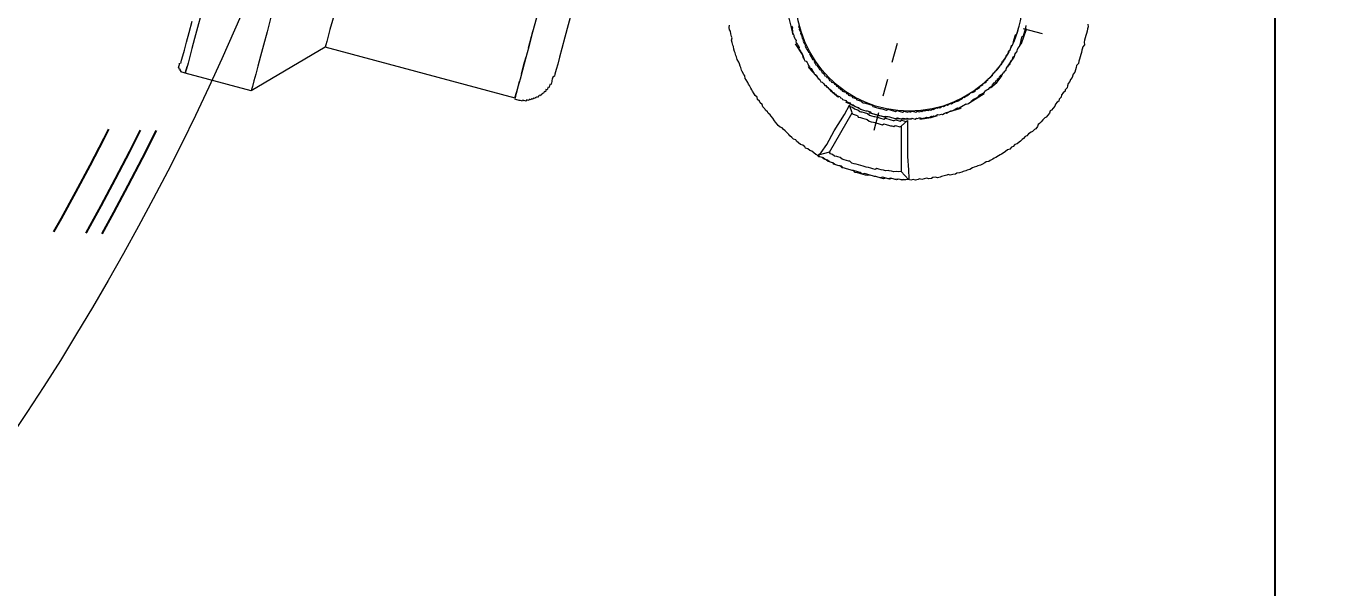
# Model space of a CAD drawing. Header units: millimetres. Extents: x 89051 to 218395, y -330386 to -125649.
# Drawn here: x 98586.9 to 98724.5, y -134467.1 to -134408.3 of the extents above; entities that cross this region are included whole.
import ezdxf

# ---------------------------------------------------------------- set-up
doc = ezdxf.new("R2010")
doc.units = ezdxf.units.MM
doc.header["$LTSCALE"] = 13
for name, pattern in [('1 实线', [0]), ('ACAD_ISO03W100', [1.18, 0.47, -0.71]), ('CENTER', [50.8, 31.75, -6.35, 6.35, -6.35])]:
    doc.linetypes.add(name, pattern=pattern)
doc.layers.get('0').update_dxf_attribs({"color": 1, "linetype": 'CENTER'})
doc.layers.add('C00-00-00', color=7, linetype='Continuous')
doc.layers.add('粗实线', color=4, linetype='Continuous')
doc.layers.add('C00-00-FF', color=5, linetype='Continuous', true_color=0x0000ff)
doc.layers.add('标注、文本', color=3, linetype='Continuous', lineweight=25)
doc.styles.get("Standard").update_dxf_attribs({"font": 'gbenor.shx', "bigfont": 'gbcbig.shx'})
doc.dimstyles.new('1-15', dxfattribs={"dimscale": 20, "dimtxt": 3.5, "dimasz": 2, "dimexe": 1.5, "dimexo": 0.5, "dimgap": 0.5, "dimtad": 1, "dimtoh": 1, "dimdec": 1, "dimdsep": 46, "dimtxsty": 'Standard', "dimcen": 2.5, "dimclrd": 3, "dimclre": 3, "dimclrt": 3, "dimadec": 0, "dimazin": 2, "dimtfac": 1, "dimtdec": 1, "dimtmove": 0, "dimatfit": 2, "dimfxl": 1, "dimarcsym": 0})

# ---------------------------------------------------------------- blocks, each defined once
blk = doc.blocks.new('225635')
at = {"layer": 'C00-00-00'}
h = blk.add_hatch(color=256, dxfattribs=at)
h.dxf.hatch_style = 2
h.paths.add_polyline_path([(72517.79, -125642.53), (72517.71, -125642.56), (72517.67, -125642.65), (72517.71, -125642.73), (72517.79, -125642.77), (72517.88, -125642.73), (72517.91, -125642.65), (72517.88, -125642.56)])
at = {"layer": 'C00-00-00', "lineweight": 15}
for points in [[(72445.07, -125656.32), (72445.07, -125655.96), (72445.07, -125655.48), (72445.07, -125654.87), (72445.07, -125654.02), (72445.07, -125652.94), (72445.07, -125651.73)], [(72445.79, -125650.76), (72445.79, -125652.21), (72445.79, -125653.42), (72445.79, -125654.51), (72445.79, -125655.36), (72445.79, -125656.08), (72445.79, -125656.69), (72445.79, -125656.93), (72445.79, -125657.17)], [(72452.93, -125649.18), (72452.93, -125650.76), (72452.93, -125652.21), (72452.93, -125653.42), (72452.93, -125654.51), (72452.93, -125655.36), (72452.93, -125656.08), (72452.93, -125656.69), (72452.93, -125656.93), (72452.93, -125657.17)], [(72459.23, -125611.19), (72459.23, -125613.85), (72459.23, -125616.63), (72459.23, -125619.42), (72459.23, -125622.08), (72459.23, -125624.74), (72459.23, -125627.28), (72459.23, -125629.7), (72459.23, -125632.12), (72459.23, -125634.42), (72459.23, -125636.6), (72459.23, -125638.66), (72459.23, -125640.59), (72459.23, -125642.41), (72459.23, -125643.98), (72459.23, -125645.43), (72459.23, -125646.76), (72459.23, -125647.85), (72459.23, -125648.82), (72459.23, -125649.55), (72459.23, -125650.15), (72459.23, -125650.51), (72459.23, -125650.76)], [(72479.8, -125621.35), (72479.8, -125624.01), (72479.8, -125626.56), (72479.8, -125629.1), (72479.8, -125631.52), (72479.8, -125633.82), (72479.8, -125636.12), (72479.8, -125638.17), (72479.8, -125640.11), (72479.8, -125642.04), (72479.8, -125643.62), (72479.8, -125645.19), (72479.8, -125646.52), (72479.8, -125647.73), (72479.8, -125648.7), (72479.8, -125649.43), (72479.8, -125650.15), (72479.8, -125650.51), (72479.8, -125650.76)], [(72483.19, -125620.99), (72483.19, -125623.53), (72483.19, -125626.07), (72483.19, -125628.49), (72483.19, -125630.79), (72483.19, -125632.97), (72483.19, -125635.03), (72483.19, -125636.96), (72483.19, -125638.78), (72483.19, -125640.47), (72483.19, -125641.92), (72483.19, -125643.25), (72483.19, -125644.46), (72483.19, -125645.43), (72483.19, -125646.16), (72483.19, -125646.76), (72483.19, -125647.25), (72483.19, -125647.49)], [(72535.7, -125627.77), (72535.82, -125628.01), (72535.82, -125628.25), (72535.82, -125628.49), (72535.82, -125628.73), (72535.82, -125628.98), (72535.82, -125629.22), (72535.82, -125629.46), (72535.82, -125629.7), (72535.94, -125629.94), (72535.82, -125630.19), (72535.82, -125630.43), (72535.82, -125630.55), (72535.82, -125630.79), (72535.82, -125631.03), (72535.82, -125631.27), (72535.82, -125631.52), (72535.82, -125631.76), (72535.82, -125632), (72535.7, -125632.24), (72535.7, -125632.48), (72535.7, -125632.73), (72535.7, -125632.97), (72535.58, -125633.21), (72535.58, -125633.33), (72535.58, -125633.57), (72535.46, -125633.82), (72535.46, -125634.06), (72535.34, -125634.3), (72535.34, -125634.54), (72535.34, -125634.78), (72535.22, -125635.03), (72535.22, -125635.15), (72535.1, -125635.39), (72534.98, -125635.63), (72534.98, -125635.87), (72534.86, -125636.12), (72534.86, -125636.36), (72534.73, -125636.48), (72534.61, -125636.72), (72534.61, -125636.96), (72534.49, -125637.2), (72534.37, -125637.45), (72534.25, -125637.57), (72534.25, -125637.81), (72534.13, -125638.05), (72534.01, -125638.29), (72533.89, -125638.41), (72533.77, -125638.66), (72533.65, -125638.9), (72533.52, -125639.14), (72533.4, -125639.26), (72533.4, -125639.5), (72533.28, -125639.75), (72533.16, -125639.87), (72533.04, -125640.11), (72532.92, -125640.23), (72532.68, -125640.47), (72532.56, -125640.71), (72532.44, -125640.83), (72532.31, -125641.08), (72532.19, -125641.2), (72532.07, -125641.44), (72531.95, -125641.56), (72531.83, -125641.8), (72531.59, -125641.92), (72531.47, -125642.17), (72531.35, -125642.29), (72531.23, -125642.53), (72530.98, -125642.65), (72530.86, -125642.89), (72530.74, -125643.01), (72530.5, -125643.25), (72530.38, -125643.38), (72530.26, -125643.5), (72530.02, -125643.74), (72529.89, -125643.86), (72529.77, -125643.98), (72529.53, -125644.22), (72529.41, -125644.34), (72529.17, -125644.46), (72529.05, -125644.59), (72528.81, -125644.83), (72528.68, -125644.95), (72528.44, -125645.07), (72528.32, -125645.19), (72528.08, -125645.31), (72527.96, -125645.43), (72527.72, -125645.67), (72527.47, -125645.8), (72527.35, -125645.92), (72527.11, -125646.04), (72526.99, -125646.16), (72526.75, -125646.28), (72526.51, -125646.4), (72526.39, -125646.52), (72526.14, -125646.64), (72525.9, -125646.76), (72525.66, -125646.76), (72525.54, -125646.88), (72525.3, -125647.01), (72525.05, -125647.13), (72524.93, -125647.25), (72524.69, -125647.37), (72524.45, -125647.37), (72524.21, -125647.49), (72524.09, -125647.61), (72523.84, -125647.73), (72523.6, -125647.73), (72523.36, -125647.85), (72523.12, -125647.97), (72522.88, -125647.97), (72522.76, -125648.09), (72522.51, -125648.22), (72522.27, -125648.22), (72522.03, -125648.34), (72521.79, -125648.34), (72521.54, -125648.46), (72521.42, -125648.46), (72521.18, -125648.58), (72520.94, -125648.58), (72520.7, -125648.58), (72520.46, -125648.7), (72520.21, -125648.7), (72519.97, -125648.7), (72519.73, -125648.82), (72519.49, -125648.82), (72519.25, -125648.82), (72519.12, -125648.82), (72518.88, -125648.94), (72518.64, -125648.94), (72518.4, -125648.94), (72518.16, -125648.94), (72517.91, -125648.94), (72517.67, -125648.94), (72517.43, -125648.94), (72517.19, -125648.94), (72516.95, -125649.06), (72516.7, -125648.94), (72516.46, -125648.94), (72516.34, -125648.94), (72516.1, -125648.94), (72515.86, -125648.94), (72515.62, -125648.94), (72515.37, -125648.94), (72515.13, -125648.94), (72514.89, -125648.94), (72514.65, -125648.82), (72514.41, -125648.82), (72514.16, -125648.82), (72513.92, -125648.82), (72513.68, -125648.7), (72513.56, -125648.7), (72513.32, -125648.7), (72513.07, -125648.58), (72512.83, -125648.58), (72512.59, -125648.46), (72512.35, -125648.46), (72512.11, -125648.46), (72511.86, -125648.34), (72511.74, -125648.34), (72511.5, -125648.22), (72511.26, -125648.09), (72511.02, -125648.09), (72510.78, -125647.97), (72510.53, -125647.97), (72510.41, -125647.85), (72510.17, -125647.73), (72509.93, -125647.73), (72509.69, -125647.61), (72509.44, -125647.49), (72509.32, -125647.37), (72509.08, -125647.37), (72508.84, -125647.25), (72508.6, -125647.13), (72508.48, -125647.01), (72508.23, -125646.88), (72507.99, -125646.76), (72507.75, -125646.64), (72507.63, -125646.52), (72507.39, -125646.52), (72507.15, -125646.4), (72507.02, -125646.28), (72506.78, -125646.16), (72506.66, -125646.04), (72506.42, -125645.8), (72506.18, -125645.67), (72506.06, -125645.55), (72505.81, -125645.43), (72505.69, -125645.31), (72505.45, -125645.19), (72505.33, -125645.07), (72505.09, -125644.95), (72504.97, -125644.71), (72504.72, -125644.59), (72504.6, -125644.46), (72504.36, -125644.34), (72504.24, -125644.1), (72504, -125643.98), (72503.88, -125643.86), (72503.64, -125643.62), (72503.51, -125643.5), (72503.39, -125643.38), (72503.15, -125643.13), (72503.03, -125643.01), (72502.91, -125642.89), (72502.67, -125642.65), (72502.55, -125642.53), (72502.43, -125642.29), (72502.3, -125642.17), (72502.06, -125641.92), (72501.94, -125641.8), (72501.82, -125641.56), (72501.7, -125641.44), (72501.58, -125641.2), (72501.46, -125641.08), (72501.22, -125640.83), (72501.09, -125640.59), (72500.97, -125640.47), (72500.85, -125640.23), (72500.73, -125640.11), (72500.61, -125639.87), (72500.49, -125639.62), (72500.37, -125639.5), (72500.25, -125639.26), (72500.13, -125639.02), (72500.13, -125638.78), (72500.01, -125638.66), (72499.88, -125638.41), (72499.76, -125638.17), (72499.64, -125638.05), (72499.52, -125637.81), (72499.52, -125637.57)], [(72505.81, -125635.99), (72505.94, -125636.12), (72505.94, -125636.24), (72506.06, -125636.48), (72506.06, -125636.6), (72506.18, -125636.72), (72506.3, -125636.84), (72506.3, -125636.96), (72506.42, -125637.08), (72506.54, -125637.2), (72506.66, -125637.33), (72506.66, -125637.45), (72506.78, -125637.57), (72506.9, -125637.69), (72507.02, -125637.81), (72507.15, -125637.93), (72507.15, -125638.05), (72507.27, -125638.17), (72507.39, -125638.29), (72507.51, -125638.41), (72507.63, -125638.54), (72507.75, -125638.66), (72507.75, -125638.78), (72507.87, -125638.9), (72507.99, -125639.02), (72508.11, -125639.14), (72508.23, -125639.14), (72508.36, -125639.26), (72508.48, -125639.38), (72508.6, -125639.5), (72508.72, -125639.62), (72508.84, -125639.75), (72508.96, -125639.75), (72509.08, -125639.87), (72509.2, -125639.99), (72509.32, -125640.11), (72509.44, -125640.23), (72509.57, -125640.23), (72509.69, -125640.35), (72509.81, -125640.47), (72509.93, -125640.59), (72510.05, -125640.59), (72510.17, -125640.71), (72510.29, -125640.83), (72510.41, -125640.83), (72510.65, -125640.96), (72510.78, -125641.08), (72510.9, -125641.08), (72511.02, -125641.2), (72511.14, -125641.2), (72511.26, -125641.32), (72511.38, -125641.32), (72511.62, -125641.44), (72511.74, -125641.56), (72511.86, -125641.56), (72511.99, -125641.68), (72512.11, -125641.68), (72512.23, -125641.8), (72512.47, -125641.8), (72512.59, -125641.8), (72512.71, -125641.92), (72512.83, -125641.92), (72512.95, -125642.04), (72513.2, -125642.04), (72513.32, -125642.04), (72513.44, -125642.17), (72513.56, -125642.17), (72513.8, -125642.17), (72513.92, -125642.29), (72514.04, -125642.29), (72514.16, -125642.29), (72514.41, -125642.41), (72514.53, -125642.41), (72514.65, -125642.41), (72514.77, -125642.41), (72515.01, -125642.53), (72515.13, -125642.53), (72515.25, -125642.53), (72515.37, -125642.53), (72515.62, -125642.53), (72515.74, -125642.53), (72515.86, -125642.53), (72516.1, -125642.53), (72516.22, -125642.65), (72516.34, -125642.65), (72516.46, -125642.65), (72516.7, -125642.65), (72516.83, -125642.65), (72516.95, -125642.65), (72517.07, -125642.65), (72517.31, -125642.65), (72517.43, -125642.65), (72517.55, -125642.65), (72517.79, -125642.53), (72517.91, -125642.53), (72518.04, -125642.53), (72518.16, -125642.53), (72518.4, -125642.53), (72518.52, -125642.53), (72518.64, -125642.53), (72518.76, -125642.53), (72519, -125642.41), (72519.12, -125642.41), (72519.25, -125642.41), (72519.37, -125642.41), (72519.61, -125642.29), (72519.73, -125642.29), (72519.85, -125642.29), (72519.97, -125642.17), (72520.21, -125642.17), (72520.33, -125642.17), (72520.46, -125642.04), (72520.58, -125642.04), (72520.82, -125642.04), (72520.94, -125641.92), (72521.06, -125641.92), (72521.18, -125641.8), (72521.3, -125641.8), (72521.54, -125641.8), (72521.67, -125641.68), (72521.79, -125641.68), (72521.91, -125641.56), (72522.03, -125641.56), (72522.27, -125641.44), (72522.39, -125641.32), (72522.51, -125641.32), (72522.63, -125641.2), (72522.76, -125641.2), (72522.88, -125641.08), (72523, -125640.96), (72523.12, -125640.96), (72523.36, -125640.83), (72523.48, -125640.83), (72523.6, -125640.71), (72523.72, -125640.59), (72523.84, -125640.59), (72523.97, -125640.47), (72524.09, -125640.35), (72524.21, -125640.23), (72524.33, -125640.23), (72524.45, -125640.11), (72524.57, -125639.99), (72524.69, -125639.87), (72524.81, -125639.75), (72524.93, -125639.75), (72525.05, -125639.62), (72525.18, -125639.5), (72525.3, -125639.38), (72525.42, -125639.26), (72525.54, -125639.14), (72525.66, -125639.14), (72525.78, -125639.02), (72525.9, -125638.9), (72526.02, -125638.78), (72526.02, -125638.66), (72526.14, -125638.54), (72526.26, -125638.41), (72526.39, -125638.29), (72526.51, -125638.17), (72526.63, -125638.05), (72526.63, -125637.93), (72526.75, -125637.81), (72526.87, -125637.69), (72526.99, -125637.57), (72527.11, -125637.45), (72527.11, -125637.33), (72527.23, -125637.2), (72527.35, -125637.08), (72527.47, -125636.96), (72527.47, -125636.84), (72527.6, -125636.72), (72527.72, -125636.6), (72527.72, -125636.48), (72527.84, -125636.24), (72527.96, -125636.12), (72527.96, -125635.99), (72528.08, -125635.87), (72528.08, -125635.75), (72528.2, -125635.63), (72528.2, -125635.51), (72528.32, -125635.27), (72528.44, -125635.15), (72528.44, -125635.03), (72528.56, -125634.9), (72528.56, -125634.78), (72528.68, -125634.66), (72528.68, -125634.42), (72528.68, -125634.3), (72528.81, -125634.18), (72528.81, -125634.06), (72528.93, -125633.94), (72528.93, -125633.69), (72528.93, -125633.57), (72529.05, -125633.45), (72529.05, -125633.33), (72529.05, -125633.09), (72529.17, -125632.97), (72529.17, -125632.85), (72529.17, -125632.73), (72529.29, -125632.48), (72529.29, -125632.36), (72529.29, -125632.24), (72529.29, -125632.12), (72529.41, -125631.88), (72529.41, -125631.76), (72529.41, -125631.64), (72529.41, -125631.52), (72529.41, -125631.27), (72529.41, -125631.15), (72529.41, -125631.03), (72529.41, -125630.79), (72529.53, -125630.67), (72529.53, -125630.55), (72529.53, -125630.43), (72529.53, -125630.19), (72529.53, -125630.06), (72529.53, -125629.94), (72529.53, -125629.82), (72529.53, -125629.58)], [(72506.54, -125635.75), (72506.54, -125635.87), (72506.66, -125635.99), (72506.66, -125636.12), (72506.78, -125636.24), (72506.9, -125636.36), (72506.9, -125636.48), (72507.02, -125636.6), (72507.15, -125636.72), (72507.15, -125636.84), (72507.27, -125636.96), (72507.39, -125637.08), (72507.39, -125637.2), (72507.51, -125637.33), (72507.63, -125637.45), (72507.75, -125637.57), (72507.75, -125637.69), (72507.87, -125637.81), (72507.99, -125637.93), (72508.11, -125638.05), (72508.23, -125638.17), (72508.36, -125638.17), (72508.36, -125638.29), (72508.48, -125638.41), (72508.6, -125638.54), (72508.72, -125638.66), (72508.84, -125638.78), (72508.96, -125638.78), (72509.08, -125638.9), (72509.08, -125639.02), (72509.2, -125639.14), (72509.32, -125639.26), (72509.44, -125639.26), (72509.57, -125639.38), (72509.69, -125639.5), (72509.81, -125639.62), (72509.93, -125639.62), (72510.05, -125639.75), (72510.17, -125639.87), (72510.29, -125639.87), (72510.41, -125639.99), (72510.53, -125640.11), (72510.65, -125640.11), (72510.78, -125640.23), (72510.9, -125640.23), (72511.02, -125640.35), (72511.14, -125640.47), (72511.26, -125640.47), (72511.38, -125640.59), (72511.62, -125640.59), (72511.74, -125640.71), (72511.86, -125640.71), (72511.99, -125640.83), (72512.11, -125640.83), (72512.23, -125640.96), (72512.35, -125640.96), (72512.47, -125641.08), (72512.59, -125641.08), (72512.71, -125641.2), (72512.95, -125641.2), (72513.07, -125641.2), (72513.2, -125641.32), (72513.32, -125641.32), (72513.44, -125641.44), (72513.56, -125641.44), (72513.8, -125641.44), (72513.92, -125641.56), (72514.04, -125641.56), (72514.16, -125641.56), (72514.28, -125641.56), (72514.41, -125641.68), (72514.65, -125641.68), (72514.77, -125641.68), (72514.89, -125641.68), (72515.01, -125641.8), (72515.13, -125641.8), (72515.37, -125641.8), (72515.49, -125641.8), (72515.62, -125641.8), (72515.74, -125641.8), (72515.86, -125641.8), (72516.1, -125641.8), (72516.22, -125641.92), (72516.34, -125641.92), (72516.46, -125641.92), (72516.58, -125641.92), (72516.83, -125641.92), (72516.95, -125641.92), (72517.07, -125641.92), (72517.19, -125641.92), (72517.31, -125641.92), (72517.55, -125641.92), (72517.67, -125641.92), (72517.79, -125641.8), (72517.91, -125641.8), (72518.04, -125641.8), (72518.28, -125641.8), (72518.4, -125641.8), (72518.52, -125641.8), (72518.64, -125641.8), (72518.76, -125641.68), (72519, -125641.68), (72519.12, -125641.68), (72519.25, -125641.68), (72519.37, -125641.68), (72519.49, -125641.56), (72519.61, -125641.56), (72519.85, -125641.56), (72519.97, -125641.44), (72520.09, -125641.44), (72520.21, -125641.44), (72520.33, -125641.32), (72520.46, -125641.32), (72520.7, -125641.32), (72520.82, -125641.2), (72520.94, -125641.2), (72521.06, -125641.2), (72521.18, -125641.08), (72521.3, -125641.08), (72521.42, -125640.96), (72521.54, -125640.96), (72521.79, -125640.83), (72521.91, -125640.83), (72522.03, -125640.71), (72522.15, -125640.71), (72522.27, -125640.59), (72522.39, -125640.59), (72522.51, -125640.47), (72522.63, -125640.35), (72522.76, -125640.35), (72522.88, -125640.23), (72523, -125640.23), (72523.12, -125640.11), (72523.24, -125639.99), (72523.36, -125639.99), (72523.48, -125639.87), (72523.6, -125639.75), (72523.72, -125639.75), (72523.84, -125639.62), (72523.97, -125639.5), (72524.09, -125639.5), (72524.21, -125639.38), (72524.33, -125639.26), (72524.45, -125639.14), (72524.57, -125639.14), (72524.69, -125639.02), (72524.81, -125638.9), (72524.93, -125638.78), (72525.05, -125638.66), (72525.05, -125638.54), (72525.18, -125638.54), (72525.3, -125638.41), (72525.42, -125638.29), (72525.54, -125638.17), (72525.66, -125638.05), (72525.66, -125637.93), (72525.78, -125637.81), (72525.9, -125637.81), (72526.02, -125637.69), (72526.14, -125637.57), (72526.14, -125637.45), (72526.26, -125637.33), (72526.39, -125637.2), (72526.51, -125637.08), (72526.51, -125636.96), (72526.63, -125636.84), (72526.75, -125636.72), (72526.75, -125636.6), (72526.87, -125636.48), (72526.99, -125636.36), (72526.99, -125636.24), (72527.11, -125636.12), (72527.11, -125635.99), (72527.23, -125635.87), (72527.35, -125635.75), (72527.35, -125635.63), (72527.47, -125635.51), (72527.47, -125635.27), (72527.6, -125635.15), (72527.6, -125635.03), (72527.72, -125634.9), (72527.72, -125634.78), (72527.84, -125634.66), (72527.84, -125634.54), (72527.96, -125634.42), (72527.96, -125634.3), (72528.08, -125634.18), (72528.08, -125633.94), (72528.08, -125633.82), (72528.2, -125633.69), (72528.2, -125633.57), (72528.32, -125633.45), (72528.32, -125633.33), (72528.32, -125633.09), (72528.44, -125632.97), (72528.44, -125632.85), (72528.44, -125632.73), (72528.44, -125632.61), (72528.56, -125632.48), (72528.56, -125632.24), (72528.56, -125632.12), (72528.56, -125632), (72528.68, -125631.88), (72528.68, -125631.76), (72528.68, -125631.52), (72528.68, -125631.4), (72528.68, -125631.27), (72528.68, -125631.15), (72528.68, -125631.03), (72528.68, -125630.79), (72528.81, -125630.67), (72528.81, -125630.55), (72528.81, -125630.43), (72528.81, -125630.31), (72528.81, -125630.06), (72528.81, -125629.94), (72528.81, -125629.82)], [(72529.53, -125631.52), (72529.65, -125629.94)], [(72529.65, -125629.94), (72529.53, -125629.94)], [(72529.41, -125631.76), (72529.53, -125631.52)], [(72528.68, -125634.42), (72529.17, -125633.09)], [(72529.17, -125633.09), (72529.17, -125632.61)], [(72505.33, -125635.27), (72505.81, -125636.12)], [(72505.81, -125636.12), (72506.18, -125636.84)], [(72527.6, -125636.84), (72528.08, -125636.12)], [(72528.08, -125636.12), (72528.44, -125635.27)], [(72506.66, -125637.69), (72507.75, -125638.66)], [(72526.14, -125638.66), (72527.11, -125637.57)], [(72507.75, -125638.66), (72507.99, -125639.02)], [(72525.9, -125638.9), (72526.14, -125638.66)], [(72508.6, -125639.62), (72508.72, -125639.75)], [(72508.72, -125639.75), (72510.05, -125640.59)], [(72523.72, -125640.59), (72525.05, -125639.75)], [(72525.05, -125639.75), (72525.18, -125639.62)], [(72510.9, -125641.08), (72511.5, -125641.44)], [(72511.5, -125641.44), (72512.47, -125641.92)], [(72521.3, -125641.92), (72522.39, -125641.44)], [(72522.39, -125641.44), (72523, -125641.08)], [(72511.99, -125648.34), (72512.23, -125647.97), (72512.59, -125647.01), (72512.95, -125645.43), (72513.56, -125643.5), (72513.8, -125642.41)], [(72513.07, -125647.73), (72514.28, -125643.13)], [(72513.32, -125642.17), (72514.53, -125642.41)], [(72514.28, -125643.13), (72513.8, -125642.41)], [(72513.8, -125642.41), (72513.92, -125642.53), (72514.04, -125642.53), (72514.16, -125642.53), (72514.41, -125642.65), (72514.53, -125642.65), (72514.65, -125642.65), (72514.77, -125642.65), (72515.01, -125642.77), (72515.13, -125642.77), (72515.25, -125642.77), (72515.49, -125642.77), (72515.62, -125642.77), (72515.74, -125642.77), (72515.86, -125642.77), (72516.1, -125642.89), (72516.22, -125642.89), (72516.34, -125642.89), (72516.58, -125642.89), (72516.7, -125642.89), (72516.83, -125642.89), (72517.07, -125642.89), (72517.19, -125642.89), (72517.31, -125642.89), (72517.55, -125642.89), (72517.67, -125642.89), (72517.79, -125642.77), (72517.91, -125642.77), (72518.16, -125642.77), (72518.28, -125642.77), (72518.4, -125642.77), (72518.64, -125642.77), (72518.76, -125642.77), (72518.88, -125642.65), (72519, -125642.65), (72519.25, -125642.65), (72519.37, -125642.65), (72519.49, -125642.53), (72519.73, -125642.53), (72519.85, -125642.53), (72519.97, -125642.53), (72520.09, -125642.41)], [(72514.28, -125643.13), (72514.41, -125643.25), (72514.53, -125643.25), (72514.77, -125643.25), (72514.89, -125643.25), (72515.01, -125643.38), (72515.25, -125643.38), (72515.37, -125643.38), (72515.49, -125643.38), (72515.74, -125643.38), (72515.86, -125643.38), (72515.98, -125643.38), (72516.22, -125643.5), (72516.34, -125643.5), (72516.46, -125643.5), (72516.7, -125643.5), (72516.83, -125643.5), (72517.07, -125643.5), (72517.19, -125643.5), (72517.31, -125643.5), (72517.55, -125643.5), (72517.67, -125643.5), (72517.79, -125643.38), (72518.04, -125643.38), (72518.16, -125643.38), (72518.28, -125643.38), (72518.52, -125643.38), (72518.64, -125643.38), (72518.88, -125643.38), (72519, -125643.25), (72519.12, -125643.25), (72519.37, -125643.25), (72519.49, -125643.25), (72519.61, -125643.13)], [(72514.53, -125642.41), (72515.13, -125642.53)], [(72515.98, -125642.65), (72516.1, -125642.65)], [(72516.1, -125642.65), (72517.79, -125642.65)], [(72518.76, -125642.53), (72519.37, -125642.41)], [(72519.37, -125642.41), (72520.46, -125642.17)], [(72519.61, -125643.13), (72520.09, -125642.41)], [(72519.61, -125643.13), (72520.82, -125647.73)], [(72520.09, -125642.41), (72520.58, -125644.22), (72521.06, -125646.04), (72521.54, -125647.37), (72521.79, -125648.22), (72521.79, -125648.34)], [(72479.8, -125644.1), (72479.8, -125643.5)], [(72479.8, -125645.31), (72479.8, -125644.1)], [(72479.8, -125646.88), (72479.8, -125646.28)], [(72479.8, -125647.97), (72479.8, -125646.88)], [(72483.19, -125647.49), (72483.06, -125647.61), (72483.06, -125647.73), (72483.06, -125647.85), (72483.06, -125647.97), (72483.06, -125648.09), (72483.06, -125648.22), (72483.06, -125648.34), (72483.06, -125648.46), (72482.94, -125648.46), (72482.94, -125648.58), (72482.94, -125648.7), (72482.94, -125648.82), (72482.82, -125648.82), (72482.82, -125648.94), (72482.82, -125649.06), (72482.7, -125649.06), (72482.7, -125649.18), (72482.7, -125649.3), (72482.58, -125649.3), (72482.58, -125649.43), (72482.46, -125649.55), (72482.46, -125649.67), (72482.34, -125649.67), (72482.34, -125649.79), (72482.22, -125649.79), (72482.22, -125649.91), (72482.1, -125649.91), (72482.1, -125650.03), (72481.98, -125650.03), (72481.98, -125650.15), (72481.85, -125650.15), (72481.85, -125650.27), (72481.73, -125650.27), (72481.61, -125650.39), (72481.49, -125650.39), (72481.49, -125650.51), (72481.37, -125650.51), (72481.25, -125650.51), (72481.25, -125650.64), (72481.13, -125650.64), (72481.01, -125650.64), (72481.01, -125650.76), (72480.89, -125650.76), (72480.77, -125650.76), (72480.64, -125650.76), (72480.64, -125650.88), (72480.52, -125650.88), (72480.4, -125650.88), (72480.28, -125650.88), (72480.16, -125650.88), (72480.04, -125650.88), (72479.92, -125650.88), (72479.8, -125650.88)], [(72479.8, -125648.09), (72479.8, -125647.97)], [(72479.8, -125649.67), (72479.8, -125648.94)], [(72513.07, -125647.73), (72511.99, -125648.34)], [(72521.79, -125648.34), (72521.54, -125648.46), (72521.3, -125648.46), (72521.06, -125648.58), (72520.82, -125648.58), (72520.58, -125648.7), (72520.33, -125648.7), (72520.09, -125648.7), (72519.85, -125648.82), (72519.73, -125648.82), (72519.49, -125648.82), (72519.25, -125648.94), (72519, -125648.94), (72518.76, -125648.94), (72518.52, -125648.94), (72518.28, -125648.94), (72518.04, -125648.94), (72517.79, -125648.94), (72517.55, -125649.06), (72517.31, -125649.06), (72517.07, -125649.06), (72516.83, -125649.06), (72516.7, -125649.06), (72516.46, -125649.06), (72516.22, -125649.06), (72515.98, -125648.94), (72515.74, -125648.94), (72515.49, -125648.94), (72515.25, -125648.94), (72515.01, -125648.94), (72514.77, -125648.94), (72514.53, -125648.82), (72514.28, -125648.82), (72514.04, -125648.82), (72513.8, -125648.82), (72513.68, -125648.7), (72513.44, -125648.7), (72513.2, -125648.7), (72512.95, -125648.58), (72512.71, -125648.58), (72512.47, -125648.46), (72512.23, -125648.46), (72511.99, -125648.34)], [(72520.82, -125647.73), (72520.58, -125647.85), (72520.33, -125647.85), (72520.09, -125647.97), (72519.85, -125647.97), (72519.61, -125647.97), (72519.49, -125647.97), (72519.25, -125648.09), (72519, -125648.09), (72518.76, -125648.09), (72518.52, -125648.09), (72518.28, -125648.09), (72518.16, -125648.22), (72517.91, -125648.22), (72517.67, -125648.22), (72517.43, -125648.22), (72517.19, -125648.22), (72516.95, -125648.22), (72516.83, -125648.22), (72516.58, -125648.22), (72516.34, -125648.22), (72516.1, -125648.22), (72515.86, -125648.22), (72515.62, -125648.22), (72515.37, -125648.09), (72515.25, -125648.09), (72515.01, -125648.09), (72514.77, -125648.09), (72514.53, -125648.09), (72514.28, -125647.97), (72514.04, -125647.97), (72513.92, -125647.97), (72513.68, -125647.97), (72513.44, -125647.85), (72513.2, -125647.85), (72513.07, -125647.73)], [(72520.82, -125647.73), (72521.79, -125648.34)], [(72479.8, -125650.27), (72479.8, -125649.67)], [(72479.8, -125650.64), (72479.8, -125650.27)], [(72459.23, -125650.76), (72452.93, -125657.17)], [(72479.8, -125650.76), (72459.23, -125650.76)], [(72479.8, -125650.76), (72479.8, -125650.64)], [(72445.79, -125657.17), (72445.67, -125657.17), (72445.55, -125657.17), (72445.43, -125657.17), (72445.31, -125657.17), (72445.31, -125657.05), (72445.19, -125657.05), (72445.19, -125656.93), (72445.07, -125656.93), (72445.07, -125656.81), (72444.95, -125656.81), (72444.95, -125656.69), (72444.95, -125656.57), (72444.95, -125656.44), (72444.95, -125656.32)], [(72445.79, -125656.81), (72445.79, -125656.44)], [(72445.79, -125657.05), (72445.79, -125656.81)], [(72445.79, -125657.17), (72445.79, -125657.05)], [(72452.93, -125657.17), (72445.79, -125657.17)]]:
    blk.add_lwpolyline(points, dxfattribs=at)
at = {"layer": 'C00-00-FF', "lineweight": 15}
for points in [[(72529.29, -125629.94), (72531.35, -125629.94)], [(72516.95, -125634.9), (72516.95, -125636.96)], [(72516.95, -125638.78), (72516.95, -125640.59)], [(72516.95, -125642.41), (72516.95, -125644.34)]]:
    blk.add_lwpolyline(points, dxfattribs=at)
blk.add_circle((72516.95, -125629.94), 11.86, dxfattribs=at)
blk = doc.blocks.new('*D590')
at = {"layer": 'Defpoints', "color": 0, "transparency": 16777216}
for p in [(98717.57, -134295.7), (97992.25, -134341.66), (98717.57, -134923.23)]:
    blk.add_point(p, dxfattribs=at)
at = {"layer": '标注、文本', "color": 3, "lineweight": -2, "transparency": 16777216}
for p, q in [((98717.57, -134305.7), (98717.57, -134953.23)), ((97992.25, -134351.66), (97992.25, -134953.23)), ((98032.25, -134923.23), (98677.57, -134923.23))]:
    blk.add_line(p, q, dxfattribs=at)
at = {"layer": '标注、文本', "color": 3, "transparency": 16777216}
for points in [[(98032.25, -134916.56), (98032.25, -134929.9), (97992.25, -134923.23)], [(98677.57, -134916.56), (98677.57, -134929.9), (98717.57, -134923.23)]]:
    blk.add_solid(points, dxfattribs=at)
at = {"layer": '标注、文本', "color": 3, "transparency": 16777216, "insert": (98354.91, -134878.23), "char_height": 70, "attachment_point": 5}
blk.add_mtext('761', dxfattribs=at)
blk = doc.blocks.new('*D595')
at = {"layer": 'Defpoints', "color": 0, "transparency": 16777216}
for p in [(98597.55, -134300.78), (98736.65, -134300.78), (98961.22, -134353.23), (98589.51, -134361.83), (98723.87, -134397.83)]:
    blk.add_point(p, dxfattribs=at)
at = {"layer": '标注、文本', "color": 3, "lineweight": -2, "transparency": 16777216}
for p, q in [((98746.65, -134300.78), (98993.51, -134300.78)), ((98733.53, -134400.42), (98971.98, -134464.31))]:
    blk.add_line(p, q, dxfattribs=at)
blk.add_arc((98361.67, -134300.78), 601.84, 348.80874, 356.19126, dxfattribs=at)
at = {"layer": '标注、文本', "color": 3, "transparency": 16777216}
for points in [[(98955.51, -134340.53), (98968.84, -134340.98), (98963.51, -134300.78)], [(98958.55, -134419.1), (98945.57, -134416.08), (98943, -134456.55)]]:
    blk.add_solid(points, dxfattribs=at)
at = {"layer": '标注、文本', "color": 3, "transparency": 16777216, "insert": (98942.91, -134411.88), "char_height": 70, "attachment_point": 5}
blk.add_mtext('15°', dxfattribs=at)

msp = doc.modelspace()

# ---------------------------------------------------------------- linework, layer by layer
at = {"color": 7, "linetype": '1 实线', "lineweight": 0}
for radius in [269.5, 241]:
    msp.add_circle((98361.67, -134300.78), radius, dxfattribs=at)
at = {"layer": '粗实线', "color": 2, "linetype": 'ACAD_ISO03W100', "ltscale": 2}
for radius in [266.5, 265, 262]:
    msp.add_circle((98361.67, -134300.78), radius, dxfattribs=at)

# ---------------------------------------------------------------- block references
at = {"layer": '标注、文本', "rotation": 344.9999999999999}
msp.add_blockref('225635', (61148.74, 5712.66), dxfattribs=at)

# ---------------------------------------------------------------- dimensions: what is measured, and where the dimension line sits
at = {"layer": '标注、文本'}
dim = msp.add_linear_dim(base=(98717.57, -134923.23), p1=(97992.25, -134341.66), p2=(98717.57, -134295.7), text='761', dimstyle='1-15', dxfattribs=at)
dim.commit()
dim.dimension.update_dxf_attribs({"geometry": '*D590', "text_midpoint": (98354.91, -134878.23)})
dim = msp.add_angular_dim_2l(base=(98961.22, -134353.23), line1=((98589.51, -134361.83), (98723.87, -134397.83)), line2=((98597.55, -134300.78), (98736.65, -134300.78)), dimstyle='1-15', dxfattribs=at)
dim.commit()
dim.dimension.update_dxf_attribs({"geometry": '*D595', "text_midpoint": (98942.91, -134456.88), "dimtype": 162})

doc.saveas('drawing.dxf')
